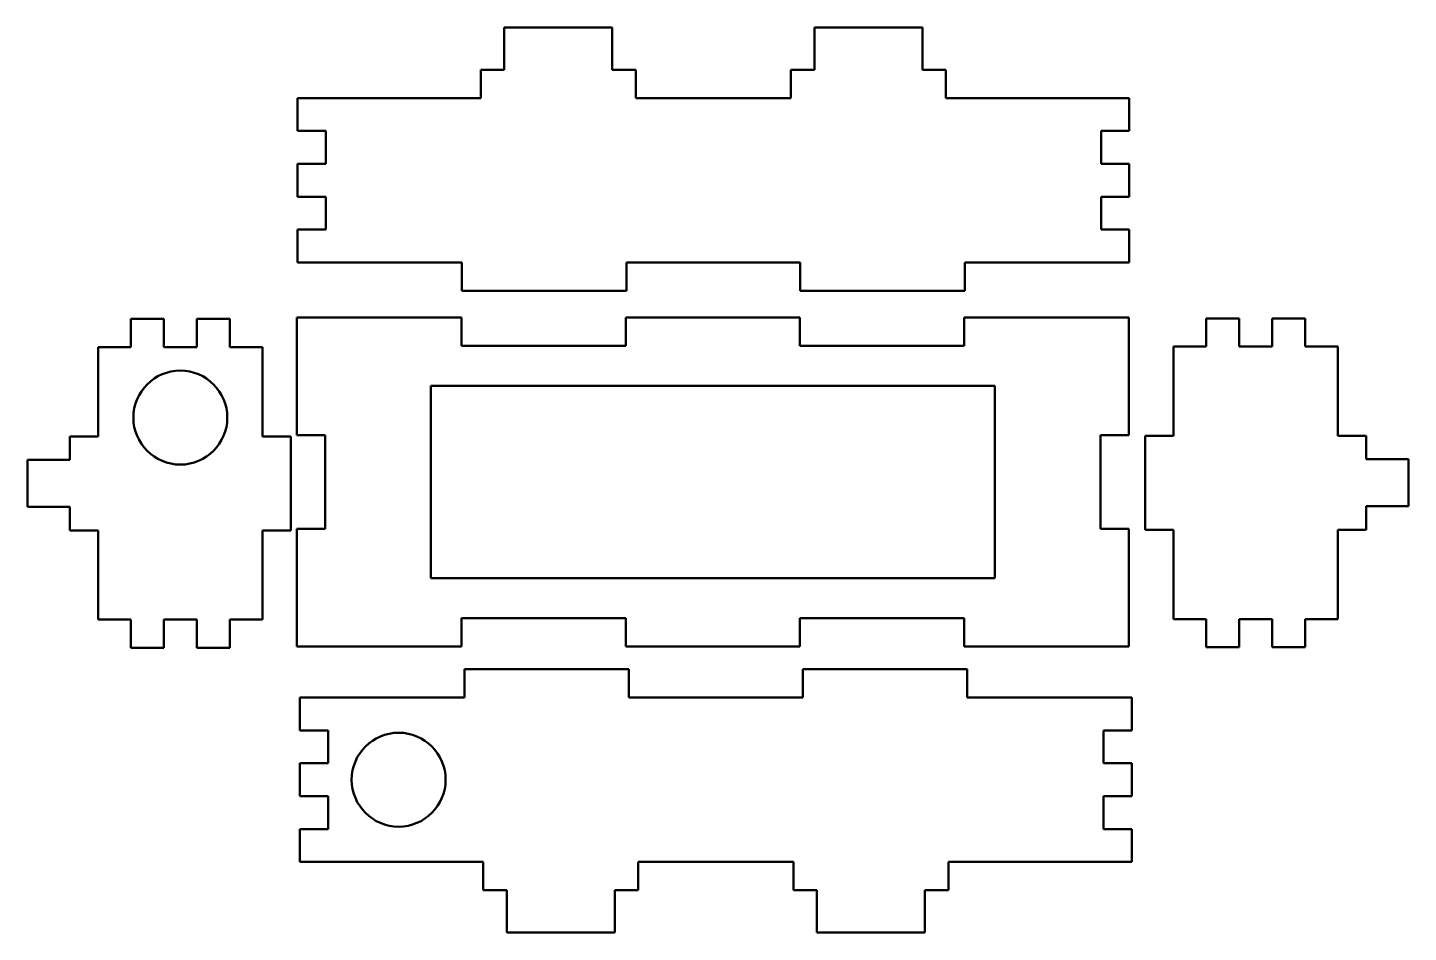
# Model space of a CAD drawing. Header units: millimetres. Extents: x -829 to 1234, y -349 to 711.
# Drawn here: x 411.9 to 705.8, y 518.7 to 711.3 of the extents above; entities that cross this region are included whole.
import ezdxf

# ---------------------------------------------------------------- set-up
doc = ezdxf.new("R2010")
doc.units = ezdxf.units.MM
doc.header["$LTSCALE"] = 0.75
doc.layers.add('Visible', color=7, linetype='Continuous', lineweight=50)

msp = doc.modelspace()

# ---------------------------------------------------------------- linework, layer by layer
at = {"layer": 'Visible'}
for p, q in [((513.342627, 702.307713), (513.342627, 711.307713)), ((513.342627, 711.307713), (536.342627, 711.307713)), ((536.342627, 711.307713), (536.342627, 702.307713)), ((579.342627, 702.307713), (579.342627, 711.307713)), ((579.342627, 711.307713), (602.342627, 711.307713)), ((602.342627, 711.307713), (602.342627, 702.307713)), ((513.342627, 702.307713), (508.342627, 702.307713)), ((508.342627, 702.307713), (508.342627, 696.307713)), ((541.342627, 702.307713), (536.342627, 702.307713)), ((541.342627, 696.307713), (541.342627, 702.307713)), ((579.342627, 702.307713), (574.342627, 702.307713)), ((574.342627, 702.307713), (574.342627, 696.307713)), ((607.342627, 702.307713), (602.342627, 702.307713)), ((607.342627, 696.307713), (607.342627, 702.307713)), ((469.342627, 696.307713), (469.342627, 689.307713)), ((508.342627, 696.307713), (469.342627, 696.307713)), ((574.342627, 696.307713), (541.342627, 696.307713)), ((646.342627, 696.307713), (607.342627, 696.307713)), ((646.342627, 689.307713), (646.342627, 696.307713)), ((469.342627, 689.307713), (475.342627, 689.307713)), ((475.342627, 689.307713), (475.342627, 682.307713)), ((640.342627, 689.307713), (646.342627, 689.307713)), ((640.342627, 682.307713), (640.342627, 689.307713)), ((469.342627, 682.307713), (469.342627, 675.307713)), ((475.342627, 682.307713), (469.342627, 682.307713)), ((646.342627, 682.307713), (640.342627, 682.307713)), ((646.342627, 675.307713), (646.342627, 682.307713)), ((469.342627, 675.307713), (475.342627, 675.307713)), ((475.342627, 675.307713), (475.342627, 668.307713)), ((640.342627, 675.307713), (646.342627, 675.307713)), ((640.342627, 668.307713), (640.342627, 675.307713)), ((469.342627, 668.307713), (469.342627, 661.307713)), ((475.342627, 668.307713), (469.342627, 668.307713)), ((646.342627, 668.307713), (640.342627, 668.307713)), ((646.342627, 661.307713), (646.342627, 668.307713)), ((469.342627, 661.307713), (504.342627, 661.307713)), ((504.342627, 661.307713), (504.342627, 655.307713)), ((539.342627, 655.307713), (539.342627, 661.307713)), ((539.342627, 661.307713), (576.342627, 661.307713)), ((576.342627, 661.307713), (576.342627, 655.307713)), ((611.342627, 661.307713), (646.342627, 661.307713)), ((611.342627, 655.307713), (611.342627, 661.307713)), ((504.342627, 655.307713), (539.342627, 655.307713)), ((576.342627, 655.307713), (611.342627, 655.307713)), ((469.235286, 649.590171), (469.235286, 624.590171)), ((504.235286, 649.590171), (469.235286, 649.590171)), ((504.235286, 643.590171), (504.235286, 649.590171)), ((539.235286, 649.590171), (539.235286, 643.590171)), ((576.235286, 649.590171), (539.235286, 649.590171)), ((576.235286, 643.590171), (576.235286, 649.590171)), ((611.235286, 649.590171), (611.235286, 643.590171)), ((646.235286, 649.590171), (611.235286, 649.590171)), ((646.235286, 624.590171), (646.235286, 649.590171)), ((662.757839, 649.423075), (662.757839, 643.423075)), ((669.757839, 649.423075), (662.757839, 649.423075)), ((669.757839, 643.423075), (669.757839, 649.423075)), ((676.757839, 649.423075), (676.757839, 643.423075)), ((683.757839, 649.423075), (676.757839, 649.423075)), ((683.757839, 643.423075), (683.757839, 649.423075)), ((433.91147, 649.295601), (433.91147, 643.295601)), ((440.91147, 649.295601), (433.91147, 649.295601)), ((440.91147, 643.295601), (440.91147, 649.295601)), ((447.91147, 649.295601), (447.91147, 643.295601)), ((454.91147, 649.295601), (447.91147, 649.295601)), ((454.91147, 643.295601), (454.91147, 649.295601)), ((539.235286, 643.590171), (504.235286, 643.590171)), ((611.235286, 643.590171), (576.235286, 643.590171)), ((426.91147, 643.295601), (426.91147, 624.295601)), ((433.91147, 643.295601), (426.91147, 643.295601)), ((447.91147, 643.295601), (440.91147, 643.295601)), ((461.91147, 643.295601), (454.91147, 643.295601)), ((461.91147, 624.295601), (461.91147, 643.295601)), ((655.757839, 643.423075), (655.757839, 624.423075)), ((662.757839, 643.423075), (655.757839, 643.423075)), ((676.757839, 643.423075), (669.757839, 643.423075)), ((690.757839, 643.423075), (683.757839, 643.423075)), ((690.757839, 624.423075), (690.757839, 643.423075)), ((497.735286, 635.090171), (617.735286, 635.090171)), ((497.735286, 594.090171), (497.735286, 635.090171)), ((617.735286, 635.090171), (617.735286, 594.090171)), ((420.91147, 624.295601), (420.91147, 619.295601)), ((426.91147, 624.295601), (420.91147, 624.295601)), ((467.91147, 624.295601), (461.91147, 624.295601)), ((467.91147, 604.295601), (467.91147, 624.295601)), ((469.235286, 624.590171), (475.235286, 624.590171)), ((475.235286, 624.590171), (475.235286, 604.590171)), ((640.235286, 624.590171), (646.235286, 624.590171)), ((640.235286, 604.590171), (640.235286, 624.590171)), ((649.757839, 624.423075), (649.757839, 604.423075)), ((655.757839, 624.423075), (649.757839, 624.423075)), ((696.757839, 624.423075), (690.757839, 624.423075)), ((696.757839, 619.423075), (696.757839, 624.423075)), ((411.91147, 619.295601), (411.91147, 609.295601)), ((420.91147, 619.295601), (411.91147, 619.295601)), ((696.757839, 619.423075), (705.757839, 619.423075)), ((705.757839, 619.423075), (705.757839, 609.423075)), ((411.91147, 609.295601), (420.91147, 609.295601)), ((420.91147, 609.295601), (420.91147, 604.295601)), ((705.757839, 609.423075), (696.757839, 609.423075)), ((696.757839, 604.423075), (696.757839, 609.423075)), ((420.91147, 604.295601), (426.91147, 604.295601)), ((426.91147, 604.295601), (426.91147, 585.295601)), ((461.91147, 604.295601), (467.91147, 604.295601)), ((461.91147, 585.295601), (461.91147, 604.295601)), ((469.235286, 604.590171), (469.235286, 579.590171)), ((475.235286, 604.590171), (469.235286, 604.590171)), ((646.235286, 604.590171), (640.235286, 604.590171)), ((646.235286, 579.590171), (646.235286, 604.590171)), ((649.757839, 604.423075), (655.757839, 604.423075)), ((655.757839, 604.423075), (655.757839, 585.423075)), ((690.757839, 604.423075), (696.757839, 604.423075)), ((690.757839, 585.423075), (690.757839, 604.423075)), ((617.735286, 594.090171), (497.735286, 594.090171)), ((426.91147, 585.295601), (433.91147, 585.295601)), ((433.91147, 585.295601), (433.91147, 579.295601)), ((440.91147, 585.295601), (447.91147, 585.295601)), ((440.91147, 579.295601), (440.91147, 585.295601)), ((447.91147, 585.295601), (447.91147, 579.295601)), ((454.91147, 585.295601), (461.91147, 585.295601)), ((454.91147, 579.295601), (454.91147, 585.295601)), ((504.235286, 585.590171), (539.235286, 585.590171)), ((504.235286, 579.590171), (504.235286, 585.590171)), ((539.235286, 585.590171), (539.235286, 579.590171)), ((576.235286, 585.590171), (611.235286, 585.590171)), ((576.235286, 579.590171), (576.235286, 585.590171)), ((611.235286, 585.590171), (611.235286, 579.590171)), ((655.757839, 585.423075), (662.757839, 585.423075)), ((662.757839, 585.423075), (662.757839, 579.423075)), ((669.757839, 585.423075), (676.757839, 585.423075)), ((669.757839, 579.423075), (669.757839, 585.423075)), ((676.757839, 585.423075), (676.757839, 579.423075)), ((683.757839, 585.423075), (690.757839, 585.423075)), ((683.757839, 579.423075), (683.757839, 585.423075)), ((433.91147, 579.295601), (440.91147, 579.295601)), ((447.91147, 579.295601), (454.91147, 579.295601)), ((469.235286, 579.590171), (504.235286, 579.590171)), ((539.235286, 579.590171), (576.235286, 579.590171)), ((611.235286, 579.590171), (646.235286, 579.590171)), ((662.757839, 579.423075), (669.757839, 579.423075)), ((676.757839, 579.423075), (683.757839, 579.423075)), ((504.869739, 574.721888), (504.869739, 568.721888)), ((539.869739, 574.721888), (504.869739, 574.721888)), ((539.869739, 568.721888), (539.869739, 574.721888)), ((576.869739, 574.721888), (576.869739, 568.721888)), ((611.869739, 574.721888), (576.869739, 574.721888)), ((611.869739, 568.721888), (611.869739, 574.721888)), ((469.869739, 568.721888), (469.869739, 561.721888)), ((504.869739, 568.721888), (469.869739, 568.721888)), ((576.869739, 568.721888), (539.869739, 568.721888)), ((646.869739, 568.721888), (611.869739, 568.721888)), ((646.869739, 561.721888), (646.869739, 568.721888)), ((469.869739, 561.721888), (475.869739, 561.721888)), ((475.869739, 561.721888), (475.869739, 554.721888)), ((640.869739, 561.721888), (646.869739, 561.721888)), ((640.869739, 554.721888), (640.869739, 561.721888)), ((469.869739, 554.721888), (469.869739, 547.721888)), ((475.869739, 554.721888), (469.869739, 554.721888)), ((646.869739, 554.721888), (640.869739, 554.721888)), ((646.869739, 547.721888), (646.869739, 554.721888)), ((469.869739, 547.721888), (475.869739, 547.721888)), ((475.869739, 547.721888), (475.869739, 540.721888)), ((640.869739, 547.721888), (646.869739, 547.721888)), ((640.869739, 540.721888), (640.869739, 547.721888)), ((469.869739, 540.721888), (469.869739, 533.721888)), ((475.869739, 540.721888), (469.869739, 540.721888)), ((646.869739, 540.721888), (640.869739, 540.721888)), ((646.869739, 533.721888), (646.869739, 540.721888)), ((469.869739, 533.721888), (508.869739, 533.721888)), ((508.869739, 533.721888), (508.869739, 527.721888)), ((541.869739, 533.721888), (574.869739, 533.721888)), ((541.869739, 527.721888), (541.869739, 533.721888)), ((574.869739, 533.721888), (574.869739, 527.721888)), ((607.869739, 533.721888), (646.869739, 533.721888)), ((607.869739, 527.721888), (607.869739, 533.721888)), ((508.869739, 527.721888), (513.869739, 527.721888)), ((513.869739, 527.721888), (513.869739, 518.721888)), ((536.869739, 518.721888), (536.869739, 527.721888)), ((536.869739, 527.721888), (541.869739, 527.721888)), ((574.869739, 527.721888), (579.869739, 527.721888)), ((579.869739, 527.721888), (579.869739, 518.721888)), ((602.869739, 518.721888), (602.869739, 527.721888)), ((602.869739, 527.721888), (607.869739, 527.721888)), ((513.869739, 518.721888), (536.869739, 518.721888)), ((579.869739, 518.721888), (602.869739, 518.721888))]:
    msp.add_line(p, q, dxfattribs=at)
at = {"layer": 'Visible', "extrusion": (0, 0, -1)}
for centre in [(-444.41147, 628.295601), (-490.869739, 551.221888)]:
    msp.add_circle(centre, 10, dxfattribs=at)

doc.saveas('drawing.dxf')
